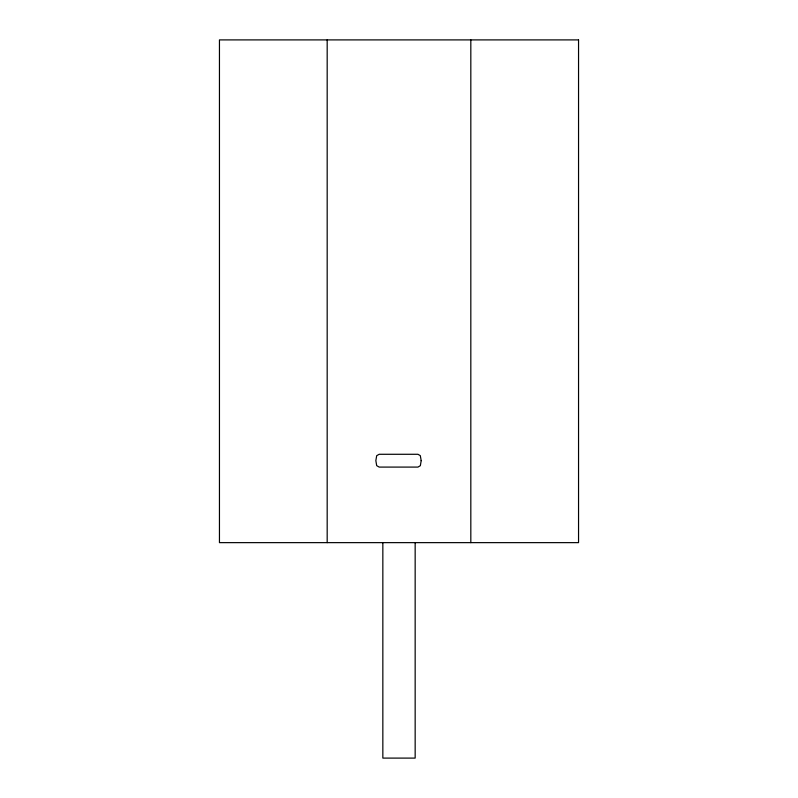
<?xml version="1.0" encoding="UTF-8"?>
<svg xmlns="http://www.w3.org/2000/svg" width="798" height="798" viewBox="0 0 798 798"><rect width="100%" height="100%" fill="white"/><g stroke="black" fill="none" stroke-linecap="round" stroke-linejoin="round"><path stroke-width="1.2" d="M470.82 39.9L470.82 542.64M415.16 542.64L415.16 758.1L382.841 758.1L382.841 542.64M327.18 39.9L327.18 542.64M421.184 460.636L420.356 465.693L417.943 467.089L379.19 467.089L376.686 465.643L375.848 460.636L376.686 455.688L379.19 454.281L417.943 454.281L420.307 455.638L421.184 460.636M578.55 39.9L219.45 39.9L219.45 542.64L578.55 542.64L578.55 39.9"/></g></svg>
